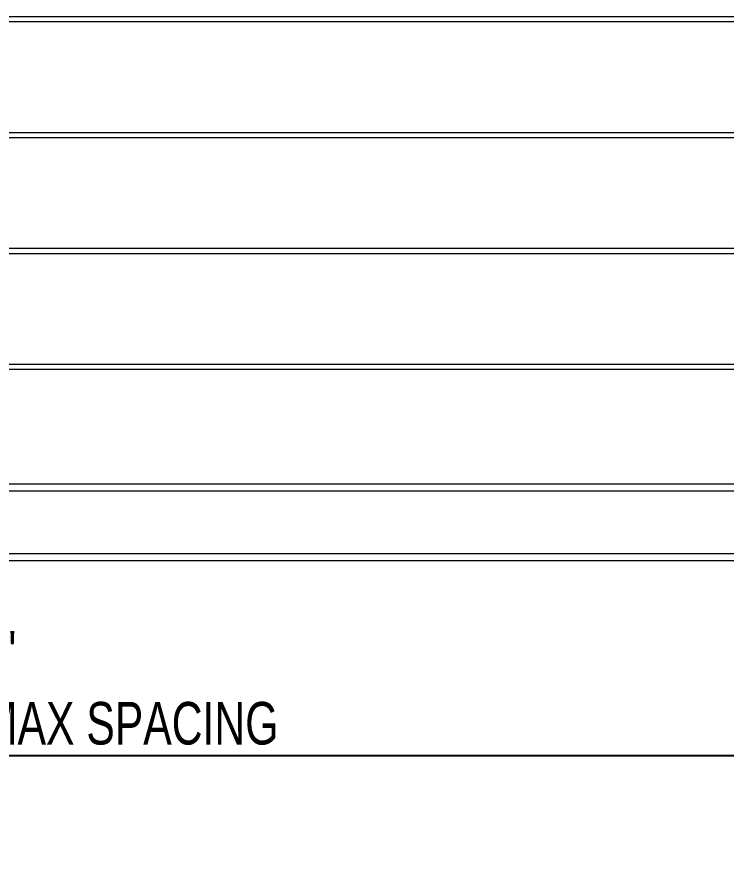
# Model space of a CAD drawing. Header units: inches. Extents: x 0.03 to 2.74, y 0.01 to 1.91.
# Drawn here: x 0.9775 to 1.169, y 0.806 to 1.0329 of the extents above; entities that cross this region are included whole.
import ezdxf

# ---------------------------------------------------------------- set-up
doc = ezdxf.new("R2010")
doc.units = ezdxf.units.IN
doc.header["$MEASUREMENT"] = 0
doc.header["$PDSIZE"] = -1
doc.layers.add('SLD-0_0', color=7, linetype='Continuous')
doc.styles.add('SLDTEXTSTYLE0', font='TXT', dxfattribs={"width": 0.75})
doc.dimstyles.new('SLDDIMSTYLE2', dxfattribs={"dimtxt": 0.01148293963254593, "dimasz": 0.01083333333333333, "dimexe": 0, "dimexo": 0.0625, "dimgap": 0.002870734908136483, "dimtad": 1, "dimdec": 1, "dimlfac": 8, "dimrnd": 1e-09, "dimzin": 4, "dimdsep": 46, "dimlunit": 5, "dimtxsty": 'SLDTEXTSTYLE0', "dimsah": 1, "dimcen": 0.09, "dimadec": 0, "dimazin": 1, "dimtfac": 1, "dimtdec": 1, "dimtofl": 0, "dimtmove": 0, "dimatfit": 3, "dimfxl": 1, "dimfrac": 2, "dimtolj": 1, "dimtzin": 12, "dimarcsym": 0})

# ---------------------------------------------------------------- blocks, each defined once
blk = doc.blocks.new('*D97')
at = {"color": 0, "linetype": 'ByBlock', "lineweight": -2}
for p, q in [((0.6606085294715078, 0.8444694903782677), (0.6606085294715078, 0.8336427187247243)), ((1.285608529471508, 0.8444694903782677), (1.285608529471508, 0.8336427187247243)), ((0.6714418628048412, 0.8336427187247243), (1.274775196138175, 0.8336427187247243))]:
    blk.add_line(p, q, dxfattribs=at)
at = {"color": 0, "linetype": 'ByBlock'}
for points in [[(0.6606085294715078, 0.8336427187247243), (0.6714418628048412, 0.8318371631691683), (0.6714418628048412, 0.8354482742802802)], [(1.285608529471508, 0.8336427187247243), (1.274775196138175, 0.8318371631691683), (1.274775196138175, 0.8354482742802802)]]:
    blk.add_solid(points, dxfattribs=at)
at = {"layer": 'DEFPOINTS', "color": 0, "linetype": 'ByBlock'}
for p in [(0.6606085294715078, 0.9069694903782677), (1.285608529471508, 0.9069694903782677)]:
    blk.add_point(p, dxfattribs=at)
at = {"color": 0, "linetype": 'ByBlock', "insert": (0.9731085294715078, 0.8518431780423096), "char_height": 0.01148293963254593, "attachment_point": 5, "style": 'SLDTEXTSTYLE0'}
blk.add_mtext("5'\\PMAINTAIN 5' MAX SPACING", dxfattribs=at)

msp = doc.modelspace()

# ---------------------------------------------------------------- linework, layer by layer
at = {"linetype": 'Continuous', "lineweight": 15}
for p, q in [((1.271636058737267, 1.032922125211166), (0.6745478041440907, 1.032922125211166)), ((0.6745478041440907, 1.031620041877833), (1.271636058737267, 1.031620041877833)), ((1.271636058737267, 1.001672125211166), (0.6745478041440907, 1.001672125211166)), ((0.6745478041440907, 1.000370041877833), (1.271636058737267, 1.000370041877833)), ((1.271636058737267, 0.9704221252111659), (0.6745478041440907, 0.9704221252111659)), ((0.6745478041440907, 0.9691200418778327), (1.271636058737267, 0.9691200418778327)), ((1.271636058737267, 0.9391721252111661), (0.6745478041440907, 0.9391721252111661)), ((0.6745478041440907, 0.9378700418778327), (1.271636058737267, 0.9378700418778327)), ((0.6023107949726373, 0.9069694903782679), (1.34049977135059, 0.9069694903782686)), ((1.34049977135059, 0.9049189654438873), (0.6023107949726373, 0.9049189654438865)), ((0.6023107949726373, 0.8881866819793196), (1.34049977135059, 0.8881866819793204)), ((1.34049977135059, 0.8861361570449354), (0.6023107949726372, 0.8861361570449345))]:
    msp.add_line(p, q, dxfattribs=at)

# ---------------------------------------------------------------- dimensions: what is measured, and where the dimension line sits
at = {"layer": 'SLD-0_0'}
dim = msp.add_linear_dim(base=(1.285608529471508, 0.8336427187247243), p1=(0.6606085294715078, 0.9069694903782677), p2=(1.285608529471508, 0.9069694903782677), text="<>'\\PMAINTAIN 5' MAX SPACING", dimstyle='SLDDIMSTYLE2', dxfattribs=at)
dim.commit()
dim.dimension.update_dxf_attribs({"geometry": '*D97', "text_midpoint": (0.9731085294715078, 0.8518431780423096)})

doc.saveas('drawing.dxf')
